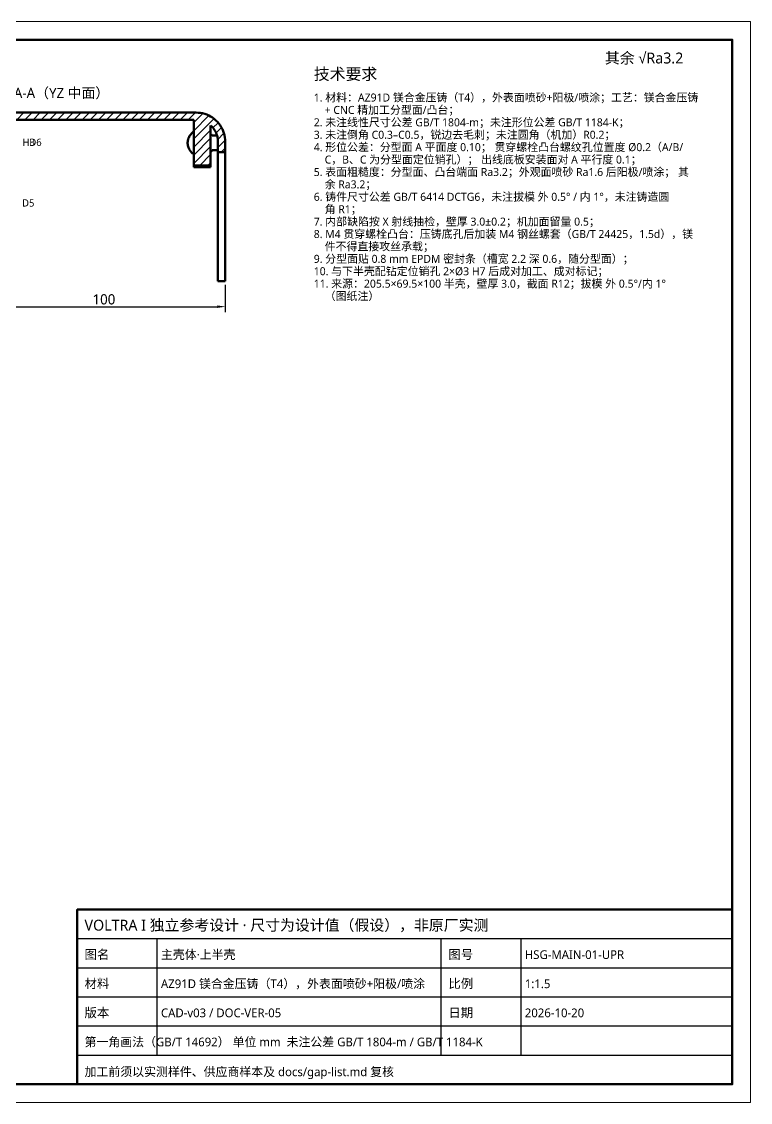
# Model space of a CAD drawing. Header units: millimetres. Extents: x 0 to 420, y 0 to 297.
# Drawn here: x 219.7 to 420, y 0 to 297 of the extents above; entities that cross this region are included whole.
import ezdxf

# ---------------------------------------------------------------- set-up
doc = ezdxf.new("R2010")
doc.units = ezdxf.units.MM
for name, color, linetype, lineweight in [('DIM', 3, 'CONTINUOUS', 18), ('FRAME', 7, 'CONTINUOUS', 70), ('HATCH', 8, 'CONTINUOUS', 13), ('TEXT', 7, 'CONTINUOUS', 25), ('VISIBLE', 7, 'CONTINUOUS', 50)]:
    doc.layers.add(name, color=color, linetype=linetype, lineweight=lineweight)
doc.styles.add('CJK', font='NotoSansCJK-Regular.ttc')
doc.dimstyles.new('GB', dxfattribs={"dimtxt": 2.8, "dimasz": 2.2, "dimexe": 1.5, "dimexo": 1, "dimgap": 0.6, "dimtad": 1, "dimlfac": 100, "dimzin": 12, "dimdsep": 46, "dimtxsty": 'CJK', "dimcen": 2.5, "dimazin": 3, "dimtfac": 0.5, "dimtmove": 2, "dimatfit": 3})

msp = doc.modelspace()

# ---------------------------------------------------------------- hatches: boundary and pattern name
at = {"layer": 'HATCH'}
h = msp.add_hatch(dxfattribs=at)
h.set_pattern_fill('ANSI31', scale=0.5)
h.paths.add_polyline_path([(211, 225.66667), (210.36098, 225.66667), (209.72197, 225.66667), (209.08295, 225.66667), (209, 226.22273), (209, 226.86175), (209, 227.50077), (209, 228.13978), (209, 228.7788), (209, 229.41782), (209, 230.05683), (209, 230.69585), (209, 231.33487), (209, 231.97388), (209, 232.6129), (209, 233.25191), (209, 233.89093), (209, 234.52995), (209, 235.16896), (209, 235.80798), (209, 236.447), (209, 237.08601), (209, 237.72503), (209, 238.36405), (209, 239.00306), (209, 239.64208), (209, 240.2811), (209, 240.92011), (209, 241.55913), (209, 242.19815), (209, 242.83716), (209, 243.47618), (209, 244.1152), (209, 244.75421), (209, 245.39323), (209, 246.03225), (209, 246.67126), (209, 247.31028), (209, 247.9493), (209, 248.58831), (209, 249.22733), (209, 249.86635), (209, 250.50536), (209, 251.14438), (209, 251.78339), (209, 252.42241), (209, 253.06143), (209, 253.70044), (209, 254.33946), (209, 254.97848), (209, 255.61749), (209, 256.25651), (209, 256.89553), (209, 257.53454), (209, 258.17356), (209, 258.81258), (209, 259.45159), (209, 260.09061), (209, 260.72963), (209, 261.36864), (209, 262.00766), (209, 262.64668), (209, 263.28569), (209, 263.92471), (209.01985, 264.56326), (209.09024, 265.19822), (209.21107, 265.82553), (209.38157, 266.44121), (209.60065, 267.04131), (209.86691, 267.62203), (210.17867, 268.17964), (210.53392, 268.71061), (210.93041, 269.21153), (211.3656, 269.67922), (211.83672, 270.11069), (212.34077, 270.5032), (212.87453, 270.85423), (213.4346, 271.16156), (214.0174, 271.42321), (214.61922, 271.63753), (215.23623, 271.80315), (215.86448, 271.919), (216.49998, 271.98436), (217.13867, 272), (217.77769, 272), (218.4167, 272), (219.05572, 272), (219.69474, 272), (220.33375, 272), (220.97277, 272), (221.61179, 272), (222.2508, 272), (222.88982, 272), (223.52883, 272), (224.16785, 272), (224.80687, 272), (225.44588, 272), (226.0849, 272), (226.72392, 272), (227.36293, 272), (228.00195, 272), (228.64097, 272), (229.27998, 272), (229.919, 272), (230.55802, 272), (231.19703, 272), (231.83605, 272), (232.47507, 272), (233.11408, 272), (233.7531, 272), (234.39212, 272), (235.03113, 272), (235.67015, 272), (236.30917, 272), (236.94818, 272), (237.5872, 272), (238.22622, 272), (238.86523, 272), (239.50425, 272), (240.14326, 272), (240.78228, 272), (241.4213, 272), (242.06031, 272), (242.69933, 272), (243.33835, 272), (243.97736, 272), (244.61638, 272), (245.2554, 272), (245.89441, 272), (246.53343, 272), (247.17245, 272), (247.81146, 272), (248.45048, 272), (249.0895, 272), (249.72851, 272), (250.36753, 272), (251.00655, 272), (251.64556, 272), (252.28458, 272), (252.9236, 272), (253.56261, 272), (254.20163, 272), (254.84065, 272), (255.47966, 272), (256.11868, 272), (256.7577, 272), (257.39671, 272), (258.03573, 272), (258.67474, 272), (259.31376, 272), (259.95278, 272), (260.59179, 272), (261.23081, 272), (261.86983, 272), (262.50884, 272), (263.14786, 272), (263.78688, 272), (264.42589, 272), (265.06491, 272), (265.70393, 272), (266.34294, 272), (266.98196, 272), (267.62098, 272), (268.25945, 271.97801), (268.89414, 271.90527), (269.52101, 271.78212), (270.13605, 271.60935), (270.73534, 271.38805), (271.31506, 271.11964), (271.87152, 270.80582), (272.40116, 270.44861), (272.90062, 270.05027), (273.36669, 269.61335), (273.79642, 269.14063), (274.18706, 268.63514), (274.53612, 268.10008), (274.84137, 267.53888), (275.10087, 266.95511), (275.31296, 266.3525), (275.47629, 265.73489), (275.58982, 265.10621), (275.65282, 264.47047), (275.66667, 263.83173), (275.66667, 263.19271), (275.66667, 262.5537), (275.66667, 261.91468), (275.66667, 261.27566), (275.21096, 261.09236), (274.57194, 261.09236), (273.93292, 261.09236), (273.66667, 261.46512), (273.66667, 262.10414), (273.66667, 262.74315), (273.66667, 263.38217), (273.66663, 264.02119), (273.63038, 264.65887), (273.52655, 265.28909), (273.35632, 265.9047), (273.12161, 266.49873), (272.82508, 267.06444), (272.4701, 267.59542), (272.06068, 268.08566), (271.66667, 268.38523), (271.66667, 267.74621), (271.66667, 267.1072), (271.66667, 266.46818), (271.66667, 265.82916), (271.66667, 265.19015), (271.66667, 264.55113), (271.66667, 263.91211), (271.66667, 263.2731), (271.66667, 262.63408), (271.66667, 261.99506), (271.66667, 261.35605), (271.66667, 260.71703), (271.66667, 260.07801), (271.66667, 259.439), (271.66667, 258.79998), (271.66667, 258.16096), (271.66667, 257.52195), (271.08772, 257.46187), (270.44871, 257.46187), (269.80969, 257.46187), (269.17067, 257.46187), (268.53166, 257.46187), (267.89264, 257.46187), (267.25362, 257.46187), (267, 257.84727), (267, 258.48628), (267, 259.1253), (267, 259.76432), (267, 260.40333), (267, 261.04235), (267, 261.68136), (267, 262.32038), (267, 262.9594), (267, 263.59841), (267, 264.23743), (267, 264.87645), (267, 265.51546), (267, 266.15448), (267, 266.7935), (267, 267.43251), (267, 268.07153), (267, 268.71055), (267, 269.34956), (267, 269.98858), (266.3724, 270), (265.73339, 270), (265.09437, 270), (264.45535, 270), (263.81634, 270), (263.17732, 270), (262.5383, 270), (261.89929, 270), (261.26027, 270), (260.62125, 270), (259.98224, 270), (259.34322, 270), (258.70421, 270), (258.06519, 270), (257.42617, 270), (256.78716, 270), (256.14814, 270), (255.50912, 270), (254.87011, 270), (254.23109, 270), (253.59207, 270), (252.95306, 270), (252.31404, 270), (251.67502, 270), (251.03601, 270), (250.39699, 270), (249.75797, 270), (249.11896, 270), (248.47994, 270), (247.84092, 270), (247.20191, 270), (246.56289, 270), (245.92387, 270), (245.28486, 270), (244.64584, 270), (244.00682, 270), (243.36781, 270), (242.72879, 270), (242.08977, 270), (241.45076, 270), (240.81174, 270), (240.17273, 270), (239.53371, 270), (238.89469, 270), (238.25568, 270), (237.61666, 270), (236.97764, 270), (236.33863, 270), (235.69961, 270), (235.06059, 270), (234.42158, 270), (233.78256, 270), (233.14354, 270), (232.50453, 270), (231.86551, 270), (231.22649, 270), (230.58748, 270), (229.94846, 270), (229.30944, 270), (228.67043, 270), (228.03141, 270), (227.39239, 270), (226.75338, 270), (226.11436, 270), (225.47534, 270), (224.83633, 270), (224.19731, 270), (223.5583, 270), (222.91928, 270), (222.28026, 270), (221.64125, 270), (221.00223, 270), (220.36321, 270), (219.7242, 270), (219.08518, 270), (218.44616, 270), (217.80715, 270), (217.16813, 270), (216.5296, 269.98153), (215.89642, 269.89764), (215.27574, 269.74691), (214.67461, 269.53105), (214.09982, 269.25252), (213.5579, 268.91447), (213.05499, 268.52072), (212.59678, 268.07575), (212.18848, 267.58458), (211.83469, 267.0528), (211.53944, 266.48642), (211.30607, 265.89187), (211.13722, 265.27588), (211.03482, 264.64542), (211, 264.00766), (211, 263.36864), (211, 262.72963), (211, 262.09061), (211, 261.45159), (211, 260.81258), (211, 260.17356), (211, 259.53454), (211, 258.89553), (211, 258.25651), (211, 257.61749), (211, 256.97848), (211, 256.33946), (211, 255.70044), (211, 255.06143), (211, 254.42241), (211, 253.78339), (211, 253.14438), (211, 252.50536), (211, 251.86635), (211, 251.22733), (211, 250.58831), (211, 249.9493), (211, 249.31028), (211, 248.67126), (211, 248.03225), (211, 247.39323), (211, 246.75421), (211, 246.1152), (211, 245.47618), (211, 244.83716), (211, 244.19815), (211, 243.55913), (211, 242.92011), (211, 242.2811), (211, 241.64208), (211, 241.00306), (211, 240.36405), (211, 239.72503), (211, 239.08601), (211, 238.447), (211, 237.80798), (211, 237.16896), (211, 236.52995), (211, 235.89093), (211, 235.25191), (211, 234.6129), (211, 233.97388), (211, 233.33487), (211, 232.69585), (211, 232.05683), (211, 231.41782), (211, 230.7788), (211, 230.13978), (211, 229.50077), (211, 228.86175), (211, 228.22273), (211, 227.58372), (211, 226.9447), (211, 226.30568), (211, 225.66667)])

# ---------------------------------------------------------------- linework, layer by layer
at = {"layer": 'FRAME', "lineweight": 18}
msp.add_lwpolyline([(0, 0), (420, 0), (420, 297), (0, 297)], close=True, dxfattribs=at)
at = {"layer": 'FRAME'}
for points in [[(25, 5), (415, 5), (415, 292), (25, 292)], [(235, 5), (415, 5), (415, 53), (235, 53)]]:
    msp.add_lwpolyline(points, close=True, dxfattribs=at)
at = {"layer": 'TEXT'}
for p, q in [((235, 45), (415, 45)), ((257, 13), (257, 45)), ((335, 13), (335, 45)), ((357, 13), (357, 45)), ((235, 37), (415, 37)), ((235, 29), (415, 29)), ((235, 21), (415, 21)), ((235, 13), (415, 13))]:
    msp.add_line(p, q, dxfattribs=at)
at = {"layer": 'VISIBLE'}
for points in [[(217, 272), (267.66667, 272)], [(267.66667, 272), (268.26451, 271.97763)], [(268.26451, 271.97763), (268.859, 271.91065)], [(268.859, 271.91065), (269.44683, 271.79942)], [(269.44683, 271.79942), (270.02471, 271.64458)], [(270.02471, 271.64458), (270.58939, 271.44699)], [(270.58939, 271.44699), (271.13774, 271.20775)], [(271.13774, 271.20775), (271.66667, 270.9282)], [(271.66667, 270.9282), (272.17323, 270.60991)], [(272.17323, 270.60991), (272.65459, 270.25465)], [(217, 270), (267, 270)], [(267, 257.46187), (267, 270)], [(271.66667, 268.47214), (271.97004, 268.18103)], [(271.66667, 257.46187), (271.66667, 268.47214)], [(271.97004, 268.18103), (272.25228, 267.86939)], [(272.25228, 267.86939), (272.512, 267.53875)], [(272.512, 267.53875), (272.74793, 267.19074)], [(272.65459, 270.25465), (273.10805, 269.86441)], [(273.10805, 269.86441), (273.53108, 269.44138)], [(273.53108, 269.44138), (273.92132, 268.98792)], [(273.92132, 268.98792), (274.27658, 268.50656)], [(274.27658, 268.50656), (274.59487, 268)], [(274.59487, 268), (274.87442, 267.47107)], [(274.87442, 267.47107), (275.11366, 266.92273)], [(265.39151, 264.31723), (265.4496, 264.58271)], [(265.4496, 264.58271), (265.52721, 264.84317)], [(265.52721, 264.84317), (265.62389, 265.09716)], [(265.62389, 265.09716), (265.73911, 265.34329)], [(265.73911, 265.34329), (265.87226, 265.58021)], [(265.87226, 265.58021), (266.02258, 265.80662)], [(266.02258, 265.80662), (266.18926, 266.02128)], [(266.18926, 266.02128), (266.37138, 266.223)], [(266.37138, 266.223), (266.56795, 266.41067)], [(266.56795, 266.41067), (266.77787, 266.58327)], [(266.77787, 266.58327), (267, 266.73985)], [(271.66667, 266.18012), (271.76649, 266.07311)], [(271.76649, 266.07311), (271.9269, 265.87522)], [(271.9269, 265.87522), (272.07318, 265.66667)], [(272.07318, 265.66667), (273.43029, 265.66667)], [(272.74793, 267.19074), (272.9589, 266.82706)], [(272.9589, 266.82706), (273.14389, 266.44949)], [(273.14389, 266.44949), (273.30199, 266.0599)], [(273.30199, 266.0599), (273.43241, 265.66019)], [(273.43136, 265.6634), (273.49006, 265.42993)], [(273.43241, 265.66019), (273.53452, 265.25233)], [(273.5339, 265.25479), (273.57814, 265.00591)], [(273.53452, 265.25233), (273.60781, 264.83832)], [(273.60752, 264.83998), (273.63711, 264.56068)], [(273.60781, 264.83832), (273.65194, 264.42019)], [(273.65185, 264.42103), (273.66667, 264)], [(273.65194, 264.42019), (273.66667, 264)], [(275.11366, 266.92273), (275.31125, 266.35804)], [(275.31125, 266.35804), (275.46609, 265.78017)], [(275.46609, 265.78017), (275.57731, 265.19234)], [(275.57731, 265.19234), (275.6443, 264.59784)], [(275.6443, 264.59784), (275.66667, 264)], [(265.33499, 263.77701), (265.35323, 264.04816)], [(265.33689, 263.50524), (265.33499, 263.77701)], [(265.35891, 263.23437), (265.33689, 263.50524)], [(265.35323, 264.04816), (265.39151, 264.31723)], [(265.40093, 262.96587), (265.35891, 263.23437)], [(265.46272, 262.70122), (265.40093, 262.96587)], [(265.54395, 262.44187), (265.46272, 262.70122)], [(265.64416, 262.18925), (265.54395, 262.44187)], [(265.7628, 261.94475), (265.64416, 262.18925)], [(265.89924, 261.7097), (265.7628, 261.94475)], [(266.0527, 261.48541), (265.89924, 261.7097)], [(266.22236, 261.2731), (266.0527, 261.48541)], [(271.9166, 261.44454), (271.744, 261.23461)], [(272.07318, 261.66667), (271.9166, 261.44454)], [(272.07318, 261.66667), (273.66667, 261.66667)], [(273.66667, 264), (273.66667, 261.09236)], [(275.66667, 264), (275.66667, 261.09236)], [(266.40728, 261.07394), (266.22236, 261.2731)], [(266.60643, 260.88903), (266.40728, 261.07394)], [(266.81874, 260.71937), (266.60643, 260.88903)], [(267, 260.59535), (266.81874, 260.71937)], [(271.744, 261.23461), (271.66667, 261.15361)], [(273.66667, 260.95199), (273.66667, 261.09236)], [(273.66667, 261.09236), (275.66667, 261.09236)], [(273.66667, 260.69928), (273.66667, 260.95199)], [(273.66667, 260.43333), (273.66667, 260.69928)], [(273.66667, 260.15565), (273.66667, 260.43333)], [(273.66667, 259.86777), (273.66667, 260.15565)], [(273.66667, 259.57131), (273.66667, 259.86777)], [(273.66667, 259.26792), (273.66667, 259.57131)], [(273.66667, 258.95931), (273.66667, 259.26792)], [(273.66667, 258.6472), (273.66667, 258.95931)], [(273.66667, 258.33333), (273.66667, 258.6472)], [(275.66667, 260.95199), (275.66667, 261.09236)], [(275.66667, 260.69928), (275.66667, 260.95199)], [(275.66667, 260.43333), (275.66667, 260.69928)], [(275.66667, 260.15565), (275.66667, 260.43333)], [(275.66667, 259.86777), (275.66667, 260.15565)], [(275.66667, 259.57131), (275.66667, 259.86777)], [(275.66667, 259.26792), (275.66667, 259.57131)], [(275.66667, 258.95931), (275.66667, 259.26792)], [(275.66667, 258.6472), (275.66667, 258.95931)], [(275.66667, 258.33333), (275.66667, 258.6472)], [(267, 257.46187), (267, 257.35684)], [(271.66667, 257.46187), (267, 257.46187)], [(267, 257.35684), (267, 257.26449)], [(267, 257.26449), (267, 257.18534)], [(267, 257.18534), (267, 257.11981)], [(267, 257.11981), (267, 257.06827)], [(267, 257.06827), (267, 257.03101)], [(267, 257.03101), (267, 257.00822)], [(267, 257.00822), (267, 257)], [(267, 257), (271.66667, 257)], [(271.66667, 257.35684), (271.66667, 257.46187)], [(271.66667, 257.26449), (271.66667, 257.35684)], [(271.66667, 257.18534), (271.66667, 257.26449)], [(271.66667, 257.11981), (271.66667, 257.18534)], [(271.66667, 257.06827), (271.66667, 257.11981)], [(271.66667, 257.03101), (271.66667, 257.06827)], [(271.66667, 257.00822), (271.66667, 257.03101)], [(271.66667, 257), (271.66667, 257.00822)], [(273.66667, 258.33333), (273.66667, 225.66667)], [(275.66667, 258.33333), (275.66667, 225.66667)], [(273.66667, 225.66667), (275.66667, 225.66667)]]:
    msp.add_lwpolyline(points, dxfattribs=at)

# ---------------------------------------------------------------- texts
at = {"layer": 'DIM', "style": 'CJK'}
for s, p in [('H3', (219.93333, 262.83333)), ('D6', (221.83333, 262.83333)), ('D5', (219.83333, 246.16667))]:
    msp.add_text(s, height=2, dxfattribs=at).set_placement(p)
at = {"layer": 'TEXT', "style": 'CJK'}
for s, height, p in [('其余 √Ra3.2', 3, (380, 285.5)), ('技术要求', 3.2, (300, 281)), ('剖视 A-A（YZ 中面）', 2.8, (209, 276)), ('1. 材料：AZ91D 镁合金压铸（T4），外表面喷砂+阳极/喷涂；工艺：镁合金压铸 ', 2.2, (300, 275.04)), ('\u3000+ CNC 精加工分型面/凸台；', 2.2, (300, 271.63)), ('2. 未注线性尺寸公差 GB/T 1804-m；未注形位公差 GB/T 1184-K；', 2.2, (300, 268.22)), ('3. 未注倒角 C0.3–C0.5，锐边去毛刺；未注圆角（机加）R0.2；', 2.2, (300, 264.81)), ('4. 形位公差：分型面 A 平面度 0.10； 贯穿螺栓凸台螺纹孔位置度 Ø0.2（A/B/', 2.2, (300, 261.4)), ('\u3000C，B、C 为分型面定位销孔）； 出线底板安装面对 A 平行度 0.1；', 2.2, (300, 257.99)), ('5. 表面粗糙度：分型面、凸台端面 Ra3.2；外观面喷砂 Ra1.6 后阳极/喷涂； 其', 2.2, (300, 254.58)), ('\u3000余 Ra3.2；', 2.2, (300, 251.17)), ('6. 铸件尺寸公差 GB/T 6414 DCTG6，未注拔模 外 0.5° / 内 1°，未注铸造圆', 2.2, (300, 247.76)), ('\u3000角 R1；', 2.2, (300, 244.35)), ('7. 内部缺陷按 X 射线抽检，壁厚 3.0±0.2；机加面留量 0.5；', 2.2, (300, 240.94)), ('8. M4 贯穿螺栓凸台：压铸底孔后加装 M4 钢丝螺套（GB/T 24425，1.5d），镁', 2.2, (300, 237.53)), ('\u3000件不得直接攻丝承载；', 2.2, (300, 234.12)), ('9. 分型面贴 0.8 mm EPDM 密封条（槽宽 2.2 深 0.6，随分型面）；', 2.2, (300, 230.71)), ('10. 与下半壳配钻定位销孔 2×Ø3 H7 后成对加工、成对标记；', 2.2, (300, 227.3)), ('11. 来源：205.5×69.5×100 半壳，壁厚 3.0，截面 R12；拔模 外 0.5°/内 1°', 2.2, (300, 223.89)), ('\u3000（图纸注）', 2.2, (300, 220.48)), ('VOLTRA I 独立参考设计 · 尺寸为设计值（假设），非原厂实测', 3, (237, 47.2)), ('图名', 2.5, (237, 39.4)), ('主壳体·上半壳', 2.4, (258, 39.4)), ('图号', 2.5, (337, 39.4)), ('HSG-MAIN-01-UPR', 2.4, (358, 39.4)), ('材料', 2.5, (237, 31.4)), ('AZ91D 镁合金压铸（T4），外表面喷砂+阳极/喷涂', 2.4, (258, 31.4)), ('比例', 2.5, (337, 31.4)), ('1:1.5', 2.4, (358, 31.4)), ('版本', 2.5, (237, 23.4)), ('CAD-v03 / DOC-VER-05', 2.4, (258, 23.4)), ('日期', 2.5, (337, 23.4)), ('2026-10-20', 2.4, (358, 23.4)), ('第一角画法（GB/T 14692） 单位 mm  未注公差 GB/T 1804-m / GB/T 1184-K', 2.4, (237, 15.4)), ('加工前须以实测样件、供应商样本及 docs/gap-list.md 复核', 2.4, (237, 7.2))]:
    msp.add_text(s, height=height, dxfattribs=at).set_placement(p)

# ---------------------------------------------------------------- dimensions: what is measured, and where the dimension line sits
at = {"layer": 'DIM'}
msp.add_linear_dim(base=(209, 218.66667), p1=(209, 225.66667), p2=(275.66667, 225.66667), text='100', dimstyle='GB', dxfattribs=at).render()

doc.saveas('drawing.dxf')
